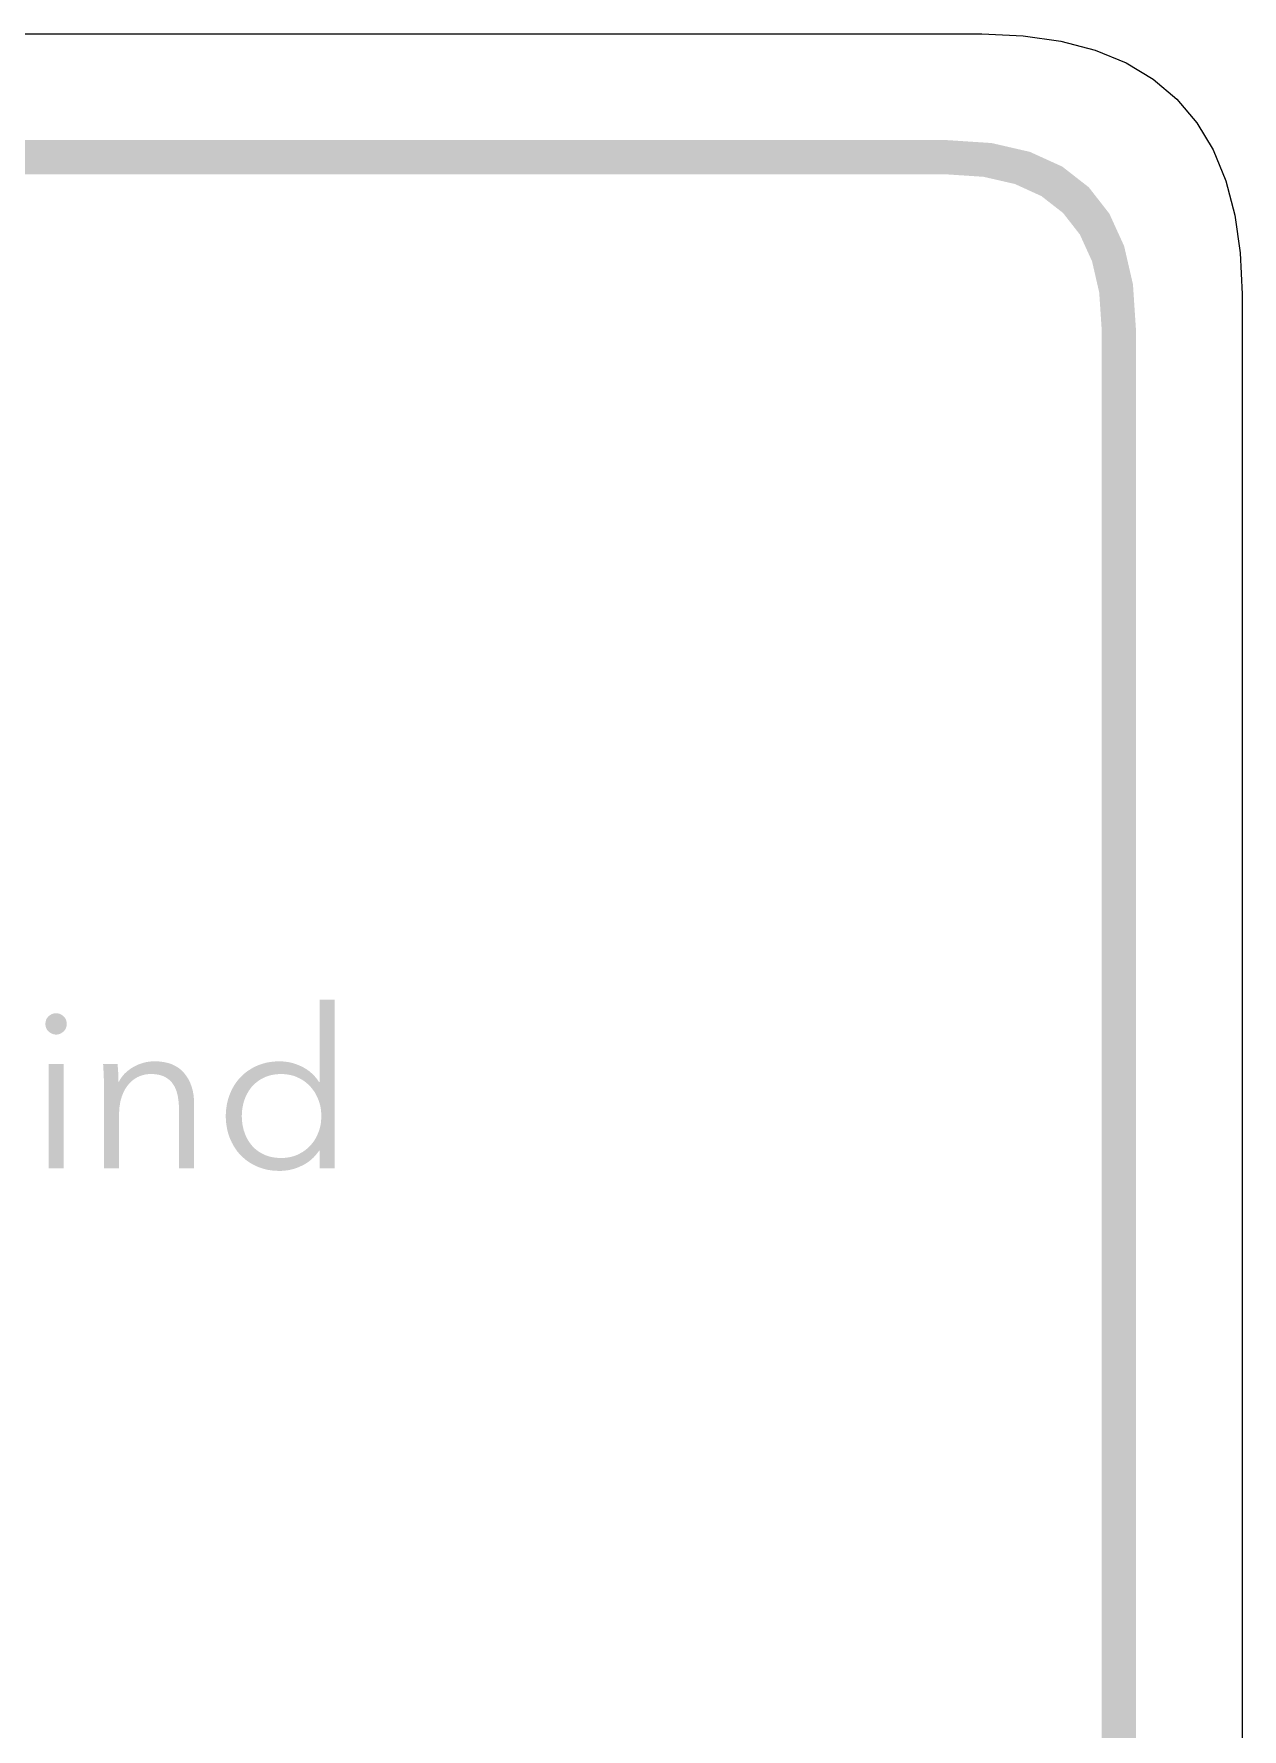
# Model space of a CAD drawing. Header units: millimetres. Extents: x 6 to 297, y 55 to 451.
# Drawn here: x 54.82 to 68.93, y 224.45 to 244.24 of the extents above; entities that cross this region are included whole.
import ezdxf

# ---------------------------------------------------------------- set-up
doc = ezdxf.new("R2010")
doc.units = ezdxf.units.MM
doc.layers.add('CUT', color=1, linetype='Continuous')
doc.layers.add('RASTER', color=7, linetype='Continuous')

msp = doc.modelspace()

# ---------------------------------------------------------------- hatches: boundary and pattern name
at = {"layer": 'RASTER'}
h = msp.add_hatch(color=7, dxfattribs=at)
h.paths.add_polyline_path([(7.2, 240.8), (7.234, 241.316), (7.337, 241.763), (7.509, 242.141), (7.75, 242.45), (8.059, 242.691), (8.438, 242.863), (8.884, 242.966), (9.4, 243), (65.489, 243), (66.005, 242.966), (66.452, 242.863), (66.83, 242.691), (67.139, 242.45), (67.38, 242.141), (67.552, 241.763), (67.655, 241.316), (67.689, 240.8), (67.689, 205.8), (67.655, 205.284), (67.552, 204.837), (67.38, 204.459), (67.139, 204.15), (66.83, 203.909), (66.452, 203.738), (66.005, 203.634), (65.489, 203.6), (9.4, 203.6), (8.884, 203.634), (8.438, 203.737), (8.059, 203.909), (7.75, 204.15), (7.509, 204.459), (7.337, 204.837), (7.234, 205.284), (7.2, 205.8)])
h.paths.add_polyline_path([(7.6, 240.8), (7.6, 205.8), (7.628, 205.378), (7.712, 205.013), (7.853, 204.703), (8.05, 204.45), (8.303, 204.253), (8.612, 204.112), (8.978, 204.028), (9.4, 204), (65.489, 204), (65.911, 204.028), (66.277, 204.113), (66.586, 204.253), (66.839, 204.45), (67.036, 204.703), (67.177, 205.013), (67.261, 205.378), (67.289, 205.8), (67.289, 240.8), (67.261, 241.222), (67.177, 241.587), (67.036, 241.897), (66.839, 242.15), (66.586, 242.347), (66.277, 242.488), (65.911, 242.572), (65.489, 242.6), (9.4, 242.6), (8.978, 242.572), (8.612, 242.488), (8.303, 242.347), (8.05, 242.15), (7.853, 241.897), (7.712, 241.587), (7.628, 241.222), (7.6, 240.8)], flags=0)
h = msp.add_hatch(color=7, dxfattribs=at)
h.paths.add_polyline_path([(58.154, 231.205), (58.133, 231.177), (58.112, 231.15), (58.089, 231.126), (58.064, 231.103), (58.038, 231.081), (58.01, 231.062), (57.981, 231.044), (57.951, 231.029), (57.919, 231.015), (57.888, 231.002), (57.856, 230.992), (57.824, 230.984), (57.792, 230.977), (57.759, 230.973), (57.726, 230.97), (57.693, 230.969), (57.658, 230.97), (57.624, 230.972), (57.59, 230.976), (57.557, 230.981), (57.525, 230.988), (57.494, 230.997), (57.464, 231.007), (57.435, 231.018), (57.406, 231.031), (57.379, 231.045), (57.353, 231.06), (57.327, 231.077), (57.303, 231.094), (57.28, 231.113), (57.258, 231.133), (57.237, 231.153), (57.217, 231.175), (57.198, 231.198), (57.181, 231.222), (57.164, 231.247), (57.149, 231.273), (57.135, 231.3), (57.122, 231.327), (57.11, 231.356), (57.099, 231.386), (57.09, 231.416), (57.082, 231.447), (57.076, 231.478), (57.071, 231.51), (57.067, 231.542), (57.065, 231.575), (57.064, 231.608), (57.065, 231.642), (57.067, 231.675), (57.071, 231.707), (57.076, 231.739), (57.082, 231.77), (57.09, 231.801), (57.099, 231.831), (57.11, 231.861), (57.122, 231.889), (57.135, 231.917), (57.149, 231.944), (57.164, 231.97), (57.181, 231.995), (57.198, 232.019), (57.217, 232.041), (57.237, 232.063), (57.258, 232.084), (57.28, 232.104), (57.303, 232.123), (57.327, 232.14), (57.353, 232.156), (57.379, 232.172), (57.406, 232.186), (57.435, 232.199), (57.464, 232.21), (57.494, 232.22), (57.525, 232.229), (57.557, 232.236), (57.59, 232.241), (57.624, 232.245), (57.658, 232.247), (57.693, 232.248), (57.726, 232.247), (57.759, 232.244), (57.792, 232.239), (57.824, 232.233), (57.856, 232.224), (57.888, 232.214), (57.919, 232.201), (57.951, 232.187), (57.981, 232.171), (58.01, 232.153), (58.038, 232.133), (58.064, 232.111), (58.089, 232.088), (58.112, 232.062), (58.133, 232.035), (58.154, 232.006), (58.159, 232.006), (58.159, 232.966), (58.336, 232.966), (58.336, 231), (58.159, 231), (58.159, 231.205)])
h.paths.add_polyline_path([(57.251, 231.608), (57.252, 231.583), (57.253, 231.558), (57.256, 231.534), (57.259, 231.51), (57.264, 231.486), (57.269, 231.463), (57.275, 231.44), (57.283, 231.417), (57.291, 231.395), (57.3, 231.374), (57.31, 231.353), (57.321, 231.333), (57.332, 231.314), (57.345, 231.296), (57.358, 231.278), (57.372, 231.261), (57.387, 231.245), (57.403, 231.23), (57.42, 231.216), (57.438, 231.202), (57.456, 231.19), (57.475, 231.178), (57.496, 231.167), (57.517, 231.157), (57.538, 231.148), (57.561, 231.141), (57.584, 231.134), (57.608, 231.129), (57.633, 231.125), (57.658, 231.122), (57.685, 231.12), (57.712, 231.12), (57.737, 231.12), (57.761, 231.122), (57.785, 231.125), (57.809, 231.129), (57.832, 231.134), (57.855, 231.141), (57.877, 231.148), (57.899, 231.157), (57.92, 231.167), (57.94, 231.178), (57.96, 231.189), (57.979, 231.202), (57.997, 231.215), (58.014, 231.229), (58.031, 231.244), (58.047, 231.26), (58.062, 231.277), (58.076, 231.294), (58.09, 231.312), (58.103, 231.331), (58.114, 231.351), (58.125, 231.371), (58.135, 231.393), (58.144, 231.415), (58.153, 231.437), (58.16, 231.46), (58.166, 231.484), (58.171, 231.508), (58.175, 231.532), (58.177, 231.557), (58.179, 231.583), (58.18, 231.608), (58.179, 231.634), (58.177, 231.66), (58.175, 231.684), (58.171, 231.709), (58.166, 231.733), (58.16, 231.756), (58.153, 231.779), (58.144, 231.802), (58.135, 231.824), (58.125, 231.845), (58.114, 231.866), (58.103, 231.886), (58.09, 231.905), (58.076, 231.923), (58.062, 231.941), (58.047, 231.958), (58.031, 231.974), (58.014, 231.989), (57.997, 232.004), (57.979, 232.017), (57.96, 232.03), (57.94, 232.041), (57.92, 232.052), (57.899, 232.062), (57.877, 232.071), (57.855, 232.079), (57.832, 232.085), (57.809, 232.09), (57.785, 232.094), (57.761, 232.097), (57.737, 232.099), (57.712, 232.1), (57.685, 232.099), (57.658, 232.097), (57.633, 232.094), (57.608, 232.09), (57.584, 232.085), (57.561, 232.078), (57.538, 232.07), (57.517, 232.061), (57.496, 232.051), (57.475, 232.04), (57.456, 232.028), (57.438, 232.015), (57.42, 232.001), (57.403, 231.987), (57.387, 231.972), (57.372, 231.956), (57.358, 231.939), (57.345, 231.921), (57.332, 231.902), (57.321, 231.883), (57.31, 231.863), (57.3, 231.843), (57.291, 231.822), (57.283, 231.8), (57.275, 231.777), (57.269, 231.754), (57.264, 231.731), (57.259, 231.707), (57.256, 231.683), (57.253, 231.658), (57.252, 231.634), (57.251, 231.608)], flags=0)
h = msp.add_hatch(color=7, dxfattribs=at)
h.paths.add_polyline_path([(55.171, 231), (54.995, 231), (54.995, 232.217), (55.171, 232.217)])
h.paths.add_polyline_path([(55.208, 232.685), (55.207, 232.671), (55.205, 232.659), (55.202, 232.647), (55.198, 232.635), (55.193, 232.624), (55.186, 232.614), (55.178, 232.604), (55.169, 232.595), (55.159, 232.587), (55.149, 232.58), (55.138, 232.574), (55.128, 232.569), (55.117, 232.565), (55.106, 232.562), (55.095, 232.561), (55.083, 232.56), (55.071, 232.561), (55.06, 232.562), (55.049, 232.565), (55.038, 232.569), (55.028, 232.574), (55.017, 232.58), (55.007, 232.587), (54.997, 232.595), (54.988, 232.604), (54.98, 232.614), (54.973, 232.624), (54.968, 232.635), (54.964, 232.647), (54.961, 232.659), (54.959, 232.671), (54.958, 232.685), (54.959, 232.698), (54.961, 232.711), (54.964, 232.723), (54.968, 232.735), (54.973, 232.745), (54.98, 232.756), (54.988, 232.765), (54.997, 232.775), (55.007, 232.783), (55.017, 232.79), (55.028, 232.796), (55.038, 232.801), (55.049, 232.805), (55.06, 232.807), (55.071, 232.809), (55.083, 232.81), (55.095, 232.809), (55.106, 232.807), (55.117, 232.805), (55.128, 232.801), (55.138, 232.796), (55.149, 232.79), (55.159, 232.783), (55.169, 232.775), (55.178, 232.765), (55.186, 232.756), (55.193, 232.745), (55.198, 232.735), (55.202, 232.723), (55.205, 232.711), (55.207, 232.698), (55.208, 232.685)])
msp.add_hatch(color=7, dxfattribs=at).paths.add_polyline_path([(55.801, 232.217), (55.802, 232.204), (55.803, 232.191), (55.804, 232.178), (55.805, 232.165), (55.806, 232.151), (55.807, 232.137), (55.808, 232.122), (55.808, 232.108), (55.809, 232.093), (55.81, 232.079), (55.81, 232.066), (55.81, 232.053), (55.811, 232.041), (55.811, 232.03), (55.811, 232.019), (55.811, 232.009), (55.816, 232.009), (55.83, 232.035), (55.846, 232.06), (55.864, 232.083), (55.884, 232.105), (55.907, 232.126), (55.931, 232.146), (55.957, 232.164), (55.985, 232.182), (56.015, 232.197), (56.045, 232.211), (56.075, 232.222), (56.105, 232.231), (56.137, 232.239), (56.168, 232.244), (56.2, 232.247), (56.232, 232.248), (56.288, 232.246), (56.341, 232.239), (56.389, 232.229), (56.435, 232.214), (56.476, 232.194), (56.514, 232.17), (56.549, 232.142), (56.579, 232.11), (56.606, 232.074), (56.63, 232.036), (56.65, 231.994), (56.666, 231.95), (56.679, 231.903), (56.688, 231.854), (56.693, 231.801), (56.695, 231.746), (56.695, 231), (56.518, 231), (56.518, 231.673), (56.518, 231.697), (56.517, 231.72), (56.516, 231.743), (56.514, 231.765), (56.512, 231.787), (56.509, 231.807), (56.506, 231.828), (56.503, 231.848), (56.498, 231.867), (56.493, 231.885), (56.488, 231.903), (56.481, 231.92), (56.474, 231.936), (56.467, 231.952), (56.458, 231.967), (56.449, 231.981), (56.439, 231.995), (56.429, 232.008), (56.417, 232.02), (56.405, 232.031), (56.392, 232.042), (56.378, 232.051), (56.363, 232.06), (56.348, 232.069), (56.331, 232.076), (56.314, 232.082), (56.296, 232.088), (56.276, 232.092), (56.256, 232.095), (56.234, 232.098), (56.212, 232.099), (56.188, 232.1), (56.171, 232.099), (56.153, 232.098), (56.136, 232.096), (56.119, 232.093), (56.102, 232.089), (56.085, 232.084), (56.068, 232.078), (56.052, 232.071), (56.035, 232.064), (56.019, 232.055), (56.004, 232.046), (55.989, 232.035), (55.974, 232.024), (55.96, 232.011), (55.946, 231.998), (55.933, 231.984), (55.921, 231.969), (55.909, 231.953), (55.897, 231.936), (55.886, 231.918), (55.876, 231.899), (55.867, 231.879), (55.858, 231.858), (55.85, 231.836), (55.843, 231.813), (55.836, 231.789), (55.831, 231.764), (55.827, 231.738), (55.823, 231.711), (55.821, 231.683), (55.819, 231.654), (55.819, 231.624), (55.819, 231), (55.642, 231), (55.642, 231.949), (55.642, 231.962), (55.642, 231.975), (55.642, 231.99), (55.641, 232.006), (55.641, 232.022), (55.641, 232.039), (55.64, 232.057), (55.639, 232.076), (55.639, 232.096), (55.638, 232.114), (55.637, 232.133), (55.636, 232.15), (55.635, 232.168), (55.634, 232.185), (55.633, 232.201), (55.632, 232.217)])

# ---------------------------------------------------------------- linework, layer by layer
at = {"layer": 'CUT'}
msp.add_lwpolyline([(8.999, 244.24), (65.89, 244.24), (66.372, 244.219), (66.814, 244.156), (67.215, 244.051), (67.574, 243.903), (67.892, 243.712), (68.168, 243.478), (68.401, 243.203), (68.592, 242.885), (68.74, 242.525), (68.845, 242.125), (68.908, 241.683), (68.929, 241.201), (68.929, 205.399)], dxfattribs=at)

doc.saveas('drawing.dxf')
